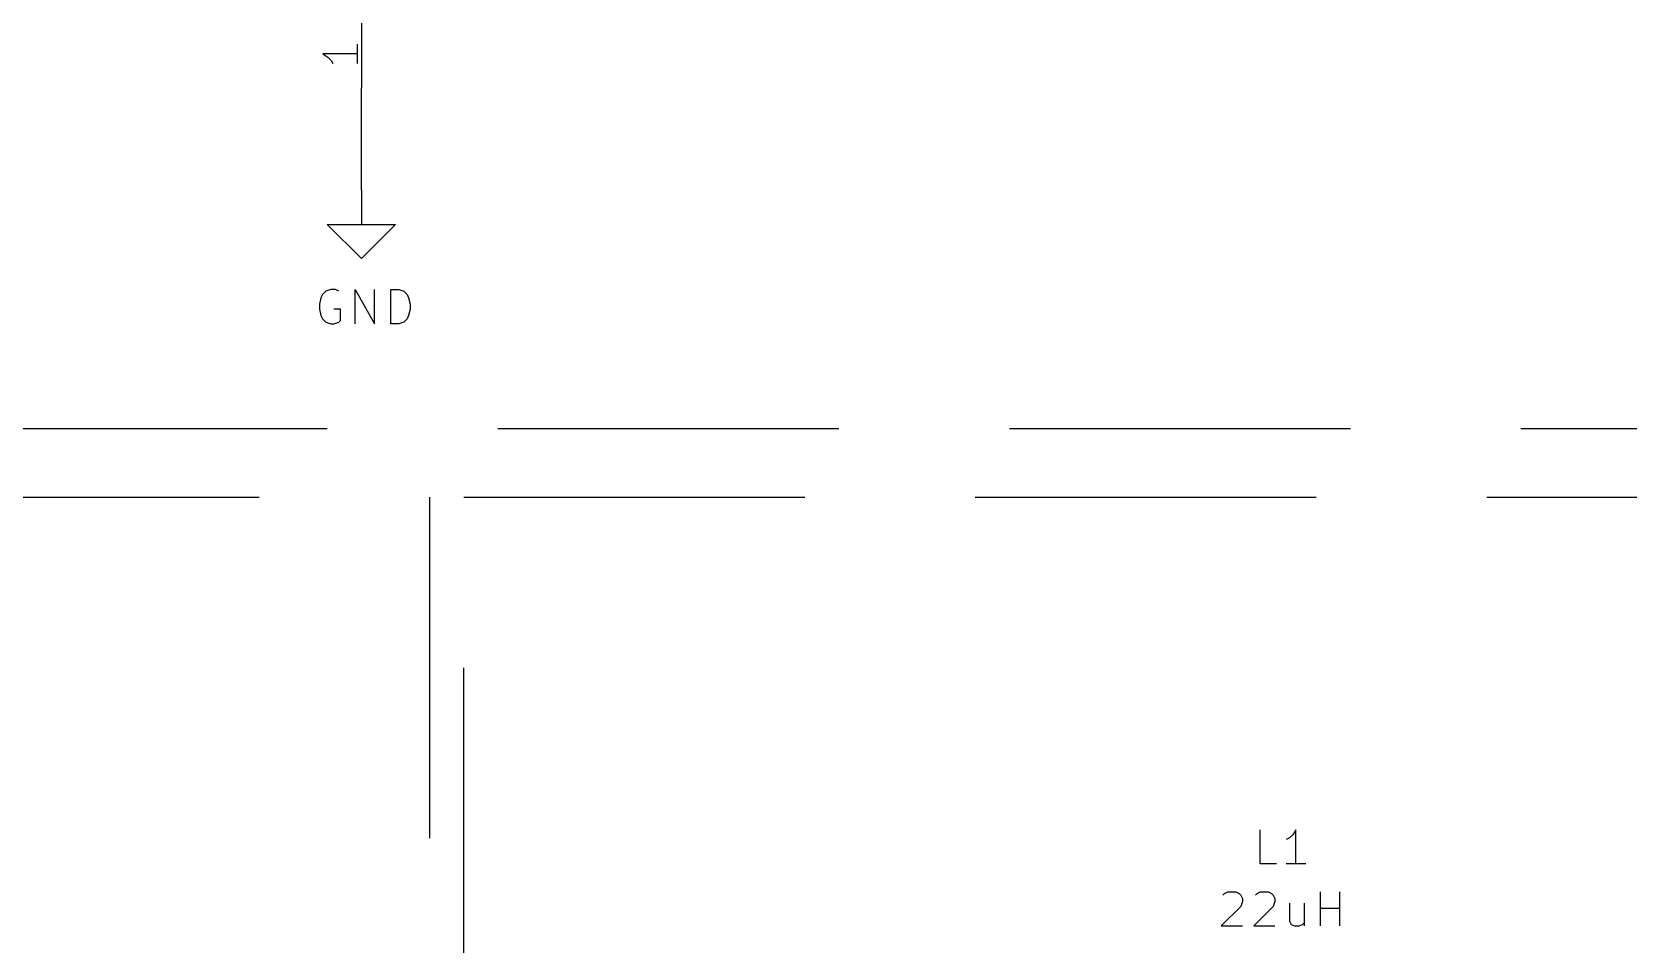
# Model space of a CAD drawing. Extents: x 0.4 to 16.1, y -11.3 to -0.4.
# Drawn here: x 5.917 to 8.257, y -4.255 to -2.918 of the extents above; entities that cross this region are included whole.
import ezdxf

# ---------------------------------------------------------------- set-up
doc = ezdxf.new("R2010")
doc.units = 0
doc.header["$MEASUREMENT"] = 0
doc.linetypes.add('DASHED', pattern=[0.75, 0.5, -0.25])
for name, color, linetype in [('BLUE4', 5, 'CONTINUOUS'), ('BROWN2', 54, 'CONTINUOUS'), ('MAGENTA2', 6, 'CONTINUOUS'), ('MAGENTA3', 221, 'CONTINUOUS'), ('RED3', 11, 'CONTINUOUS')]:
    doc.layers.add(name, color=color, linetype=linetype)

msp = doc.modelspace()

# ---------------------------------------------------------------- linework, layer by layer
at = {"layer": 'BLUE4', "linetype": 'CONTINUOUS'}
for p, q in [((6.39362, -2.93571), (6.39362, -2.96428)), ((6.39362, -2.95), (6.34362, -2.95)), ((6.34362, -2.95), (6.35076, -2.95476)), ((6.35076, -2.95476), (6.35552, -2.95952)), ((6.35552, -2.95952), (6.3579, -2.96428))]:
    msp.add_line(p, q, dxfattribs=at)
at = {"layer": 'BROWN2', "linetype": 'CONTINUOUS'}
for p, q in [((6.4, -2.9), (6.4, -3)), ((6.4, -3.15), (6.4, -3.2)), ((6.4, -3.25), (6.35, -3.2)), ((6.35, -3.2), (6.4, -3.2)), ((6.4, -3.2), (6.45, -3.2)), ((6.45, -3.2), (6.4, -3.25))]:
    msp.add_line(p, q, dxfattribs=at)
at = {"layer": 'MAGENTA2', "linetype": 'CONTINUOUS'}
for p, q in [((6.34785, -3.298), (6.34309, -3.30276)), ((6.355, -3.29562), (6.34785, -3.298)), ((6.36214, -3.29562), (6.355, -3.29562)), ((6.3669, -3.298), (6.36214, -3.29562)), ((6.39071, -3.34562), (6.39071, -3.29562)), ((6.39071, -3.29562), (6.41928, -3.34562)), ((6.41928, -3.34562), (6.41928, -3.29562)), ((6.44309, -3.34562), (6.44309, -3.29562)), ((6.44309, -3.29562), (6.455, -3.29562)), ((6.455, -3.29562), (6.46214, -3.298)), ((6.46214, -3.298), (6.4669, -3.30276)), ((6.34071, -3.30752), (6.33833, -3.31705)), ((6.33833, -3.31705), (6.33833, -3.32419)), ((6.34309, -3.30276), (6.34071, -3.30752)), ((6.4669, -3.30276), (6.46928, -3.30752)), ((6.46928, -3.30752), (6.47167, -3.31705)), ((6.47167, -3.31705), (6.47167, -3.32419)), ((6.33833, -3.32419), (6.34071, -3.33371)), ((6.34071, -3.33371), (6.34309, -3.33847)), ((6.34309, -3.33847), (6.34785, -3.34324)), ((6.34785, -3.34324), (6.355, -3.34562)), ((6.355, -3.34562), (6.35976, -3.34562)), ((6.36928, -3.32419), (6.35976, -3.32419)), ((6.35976, -3.34562), (6.3669, -3.34324)), ((6.3669, -3.34324), (6.36928, -3.34085)), ((6.36928, -3.34085), (6.36928, -3.32419)), ((6.455, -3.34562), (6.44309, -3.34562)), ((6.46214, -3.34324), (6.455, -3.34562)), ((6.4669, -3.33847), (6.46214, -3.34324)), ((6.46928, -3.33371), (6.4669, -3.33847)), ((6.47167, -3.32419), (6.46928, -3.33371)), ((7.71785, -4.13761), (7.71785, -4.08761)), ((7.76547, -4.09476), (7.76071, -4.09952)), ((7.77024, -4.08761), (7.76547, -4.09476)), ((7.77024, -4.13761), (7.77024, -4.08761)), ((7.76071, -4.09952), (7.75595, -4.1019)), ((7.74167, -4.13761), (7.71785, -4.13761)), ((7.78452, -4.13761), (7.75595, -4.13761)), ((7.66309, -4.18337), (7.66547, -4.181)), ((7.66547, -4.181), (7.67024, -4.17861)), ((7.67024, -4.17861), (7.68214, -4.17861)), ((7.68214, -4.17861), (7.6869, -4.181)), ((7.6869, -4.181), (7.68928, -4.18337)), ((7.68928, -4.18337), (7.69167, -4.18814)), ((7.69167, -4.18814), (7.69167, -4.1929)), ((7.71071, -4.18337), (7.71309, -4.181)), ((7.71309, -4.181), (7.71785, -4.17861)), ((7.71785, -4.17861), (7.72976, -4.17861)), ((7.72976, -4.17861), (7.73452, -4.181)), ((7.73452, -4.181), (7.7369, -4.18337)), ((7.7369, -4.18337), (7.73928, -4.18814)), ((7.73928, -4.18814), (7.73928, -4.1929)), ((7.80595, -4.22861), (7.80595, -4.17861)), ((7.83452, -4.22861), (7.83452, -4.17861)), ((7.68928, -4.20004), (7.66071, -4.22861)), ((7.69167, -4.1929), (7.68928, -4.20004)), ((7.7369, -4.20004), (7.70833, -4.22861)), ((7.73928, -4.1929), (7.7369, -4.20004)), ((7.76071, -4.19528), (7.76071, -4.22147)), ((7.78214, -4.19528), (7.78214, -4.22861)), ((7.80595, -4.20242), (7.83452, -4.20242)), ((7.66071, -4.22861), (7.69167, -4.22861)), ((7.70833, -4.22861), (7.73928, -4.22861)), ((7.76071, -4.22147), (7.76309, -4.22623)), ((7.76309, -4.22623), (7.76785, -4.22861)), ((7.76785, -4.22861), (7.775, -4.22861)), ((7.775, -4.22861), (7.77976, -4.22623)), ((7.77976, -4.22623), (7.78214, -4.22385))]:
    msp.add_line(p, q, dxfattribs=at)
at = {"layer": 'MAGENTA3', "linetype": 'CONTINUOUS'}
msp.add_line((6.4, -3.15), (6.4, -3), dxfattribs=at)
at = {"layer": 'RED3', "linetype": 'DASHED'}
for p, q in [((8.6, -3.5), (4, -3.5)), ((0.5, -3.6), (6.5, -3.6)), ((6.5, -3.6), (6.5, -8)), ((6.55, -5.85), (6.55, -3.6)), ((6.55, -3.6), (10.55, -3.6))]:
    msp.add_line(p, q, dxfattribs=at)

doc.saveas('drawing.dxf')
